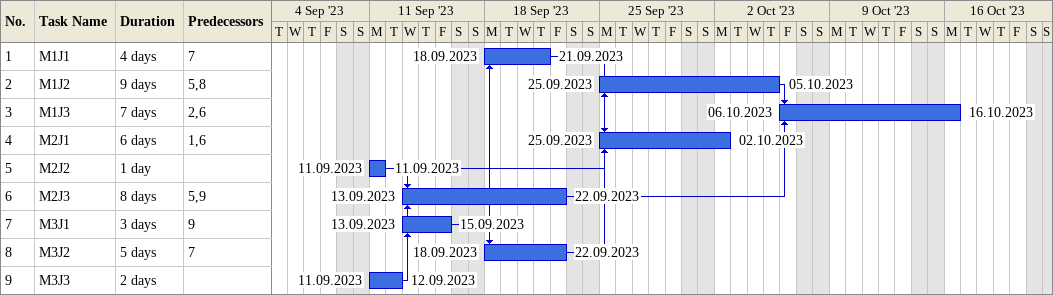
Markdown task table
| ID | Task | Duration | Start | Finish | Predecessors |
|---|---|---|---|---|---|
| 1 | M1J1 | 4d | 2023-09-18 | 2023-09-21 | 7 |
| 2 | M1J2 | 9d | 2023-09-25 | 2023-10-05 | 5, 8 |
| 3 | M1J3 | 7d | 2023-10-06 | 2023-10-16 | 2, 6 |
| 4 | M2J1 | 6d | 2023-09-25 | 2023-10-02 | 1, 6 |
| 5 | M2J2 | 1d | 2023-09-11 | 2023-09-11 |  |
| 6 | M2J3 | 8d | 2023-09-13 | 2023-09-22 | 5, 9 |
| 7 | M3J1 | 3d | 2023-09-13 | 2023-09-15 | 9 |
| 8 | M3J2 | 5d | 2023-09-18 | 2023-09-22 | 7 |
| 9 | M3J3 | 2d | 2023-09-11 | 2023-09-12 |  |
